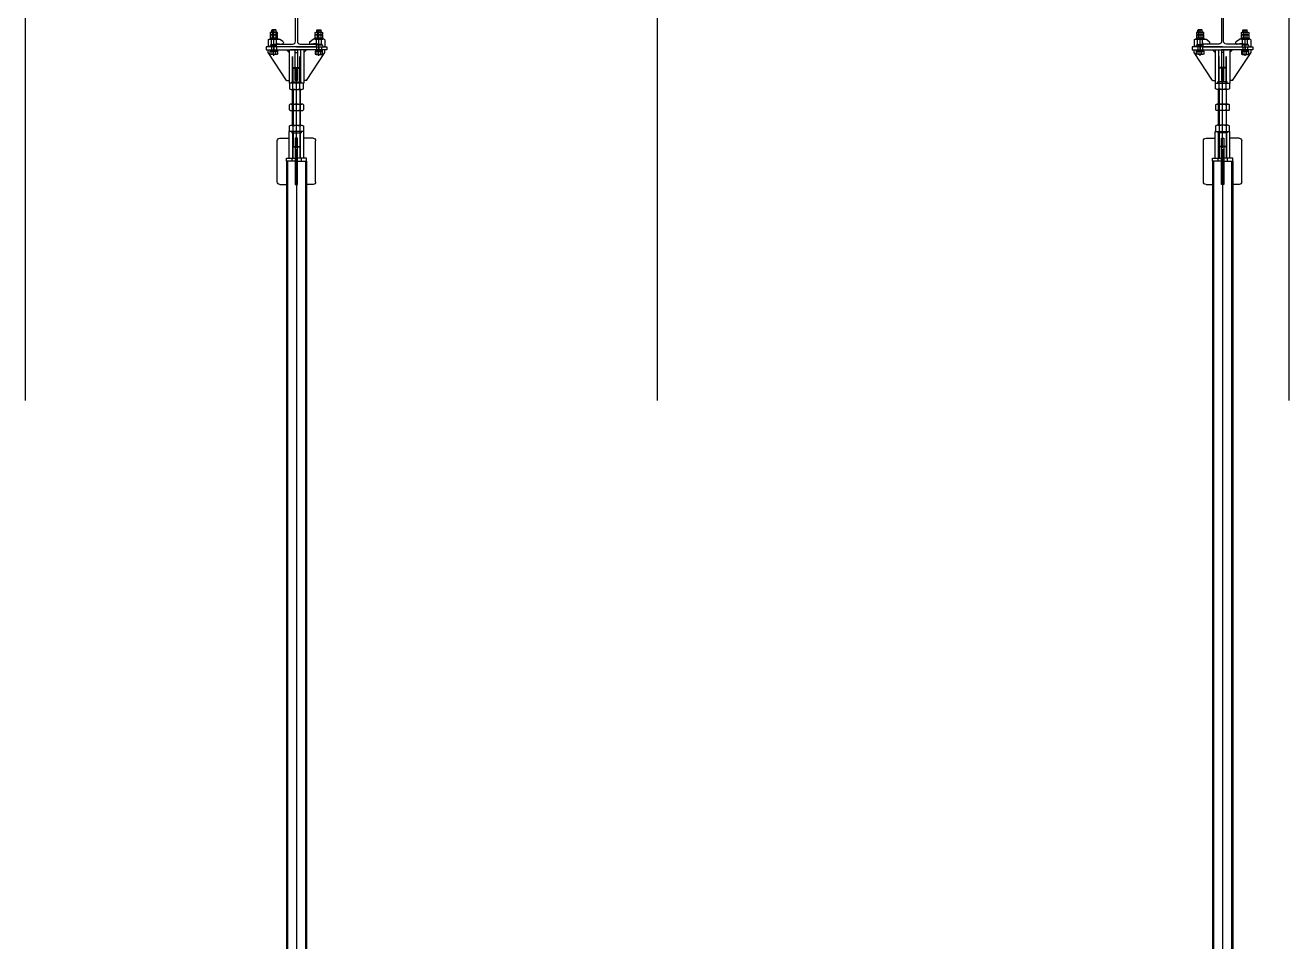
# Model space of a CAD drawing. Header units: millimetres. Extents: x 5349504 to 6791112, y -2212455 to -2153443.
# Drawn here: x 6473486 to 6478261, y -2192458 to -2188992 of the extents above; entities that cross this region are included whole.
import ezdxf

# ---------------------------------------------------------------- set-up
doc = ezdxf.new("R2010")
doc.units = ezdxf.units.MM
doc.header["$LTSCALE"] = 400
for name, pattern in [('CEN', [62, 60, -1, 0, -1]), ('CENTER', [50.8, 31.75, -6.35, 6.35, -6.35]), ('HIDDEN', [0.375, 0.25, -0.125])]:
    doc.linetypes.add(name, pattern=pattern)
doc.layers.get('0').update_dxf_attribs({"lineweight": 9})
doc.layers.get('DEFPOINTS').update_dxf_attribs({"color": 140})
for name, color, linetype in [('5ELEV', 5, 'Continuous'), ('CEN', 1, 'CEN'), ('EQUIP', 8, 'Continuous'), ('GRND', 8, 'Continuous')]:
    doc.layers.add(name, color=color, linetype=linetype)

# ---------------------------------------------------------------- blocks, each defined once
blk = doc.blocks.new('A$C245D25EF')
for p, q in [((2.1, 40.5), (14.4, 49.1)), ((54.5, 49.1), (14.4, 49.1)), ((20.8, 49.1), (50.8, 49.1)), ((0, 36.4), (0, 35)), ((24, 32), (5.9, 30.1)), ((26.3, 31.8), (24, 32)), ((26.3, 31.8), (26.3, 28.9)), ((49.2, 26), (29.3, 26)), ((51.7, 21.7), (49.2, 26)), ((54.5, 20), (54.4, 20)), ((57.5, 46.1), (57.5, 23))]:
    blk.add_line(p, q)
for centre, radius, start, end in [((54.5, 46.1), 3, 0, 90), ((5, 36.4), 5, 124.7787, 180), ((5, 35), 5, 180, 279.9262), ((29.3, 29), 3, 180, 270), ((54.4, 23), 3, 206.5651, 270), ((54.5, 23), 3, 270, 0)]:
    blk.add_arc(centre, radius, start, end)
at = {"layer": 'EQUIP'}
for p, q in [((35.8, 26), (35.8, 49.1)), ((26.3, 34), (26.3, 47.1)), ((45.9, 29.3), (26.7, 31.7)), ((45.3, 31), (45.3, 47.1)), ((48.9, 26.4), (48.2, 27.6))]:
    blk.add_line(p, q, dxfattribs=at)
blk.add_circle((35.8, 49.1), 0.2, dxfattribs=at)
for centre, radius, start, end in [((24.3, 47.1), 2, 0, 90), ((47.3, 47.1), 2, 90, 180), ((24.3, 34), 2, 262.7468, 0), ((47.3, 31), 2, 180, 249.9136), ((45.5, 26.3), 3, 26.5651, 82.7468)]:
    blk.add_arc(centre, radius, start, end, dxfattribs=at)
blk = doc.blocks.new('A$C09A963A0')
for p, q in [((3.5, 13), (24.2, 13)), ((6.9, 11.9), (6.9, 0)), ((20.8, 11.9), (20.8, 0))]:
    blk.add_line(p, q)
blk.add_lwpolyline([(0, 0), (0, 11.9, -0.309401), (6.9, 11.9, -0.154701), (20.8, 11.9, -0.309401), (27.7, 11.9), (27.7, 0), (0, 0)], format="xyb")
blk = doc.blocks.new('A$C24874AEF')
for p, q in [((19.6, 167.1, 0), (40.4, 167.1, 0)), ((19.6, 157.1, 0), (40.4, 157.1, 0)), ((22, 175, 0), (23, 176, 0)), ((22, 167.1, 0), (22, 175, 0)), ((38, 175, 0), (22, 175, 0)), ((37, 176, 0), (23, 176, 0)), ((23.1, 166, 0), (23.1, 158.1, 0)), ((36.9, 166, 0), (36.9, 158.1, 0)), ((38, 175, 0), (37, 176, 0)), ((38, 167.1, 0), (38, 175, 0)), ((210.4, 167.1, 0), (189.6, 167.1, 0)), ((210.4, 157.1, 0), (189.6, 157.1, 0)), ((192, 175, 0), (193, 176, 0)), ((192, 167.1, 0), (192, 175, 0)), ((192, 175, 0), (208, 175, 0)), ((193, 176, 0), (207, 176, 0)), ((193.1, 166, 0), (193.1, 158.1, 0)), ((206.9, 166, 0), (206.9, 158.1, 0)), ((208, 175, 0), (207, 176, 0)), ((208, 167.1, 0), (208, 175, 0)), ((7.5, 90), (7.5, 100)), ((26.9, 100), (30.9, 96)), ((29.1, 100), (33.1, 96)), ((77.5, 100), (87.5, 90)), ((152.5, 100), (142.5, 90)), ((200.9, 100), (196.9, 96)), ((203.1, 100), (199.1, 96)), ((222.5, 90), (222.5, 100)), ((77.5, -15), (7.5, 90)), ((152.5, -15), (222.5, 90)), ((77.5, -15), (87.5, -15)), ((152.5, -15), (142.5, -15))]:
    blk.add_line(p, q)
at = {"elevation": 0}
for points in [[(45, 141.1), (45, 144.1), (15, 144.1), (15, 141.1), (45, 141.1)], [(185, 141.1), (185, 144.1), (215, 144.1), (215, 141.1), (185, 141.1)]]:
    blk.add_lwpolyline(points, dxfattribs=at)
for points in [[(23.1, 166, 0.309401), (16.1, 166), (16.1, 158.1, 0.309401), (23.1, 158.1, 0.154701), (36.9, 158.1, 0.309401), (43.9, 158.1), (43.9, 166, 0.309401), (36.9, 166, 0.154701), (23.1, 166)], [(206.9, 166, -0.309401), (213.9, 166), (213.9, 158.1, -0.309401), (206.9, 158.1, -0.154701), (193.1, 158.1, -0.309401), (186.1, 158.1), (186.1, 166, -0.309401), (193.1, 166, -0.154701), (206.9, 166)]]:
    blk.add_lwpolyline(points, format="xyb", dxfattribs=at)
for points in [[(115, 112), (0, 112), (0, 100), (115, 100)], [(43.3, 100), (43.3, 96), (16.7, 96), (16.7, 100), (43.3, 100)], [(115, 112), (230, 112), (230, 100), (115, 100)], [(186.7, 100), (186.7, 96), (213.3, 96), (213.3, 100), (186.7, 100)]]:
    blk.add_lwpolyline(points)
for points in [[(87.5, 100), (87.5, 94), (81.5, 100)], [(142.5, 100), (148.5, 100), (142.5, 94)]]:
    blk.add_solid(points)
at = {"layer": 'EQUIP'}
for p, q in [((23, 176, 0), (23, 167.1, 0)), ((30, 78.1), (30, 176)), ((37, 176, 0), (37, 167.1, 0)), ((193, 176, 0), (193, 167.1, 0)), ((200, 78.1), (200, 176)), ((207, 176, 0), (207, 167.1, 0)), ((21, 112), (21, 100)), ((30, 111), (30, 97)), ((39, 112), (39, 100)), ((87.5, 100), (87.5, -25)), ((137.5, 100), (92.5, 100)), ((142.5, 100), (142.5, -25)), ((191, 112), (191, 100)), ((200, 111), (200, 97)), ((209, 112), (209, 100)), ((110.5, 90), (119.5, 90)), ((142.5, -25), (87.5, -25))]:
    blk.add_line(p, q, dxfattribs=at)
at = {"layer": 'EQUIP', "color": 3, "linetype": 'HIDDEN'}
for p, q in [((100, -25), (100, 100)), ((101.9, -25), (101.9, 100)), ((128.1, -25), (128.1, 100)), ((130, 100), (130, -25))]:
    blk.add_line(p, q, dxfattribs=at)
at = {"layer": 'EQUIP'}
blk.add_lwpolyline([(119.5, -15), (110.5, -15), (110.5, 100), (119.5, 100)], close=True, dxfattribs=at)
at = {"xscale": -1}
for name, p in [('A$C09A963A0', (43.9, 144.1, 0)), ('A$C245D25EF', (65.8, 92, 0))]:
    blk.add_blockref(name, p, dxfattribs=at)
for name, p in [('A$C09A963A0', (186.1, 144.1, 0)), ('A$C245D25EF', (164.3, 92, 0))]:
    blk.add_blockref(name, p)
at = {"extrusion": (0, 0, -1), "xscale": -1, "zscale": -1, "rotation": 180}
blk.add_blockref('A$C09A963A0', (-43.9, 96), dxfattribs=at)
at = {"extrusion": (0, 0, -1), "zscale": -1, "rotation": 180}
blk.add_blockref('A$C09A963A0', (-186.1, 96), dxfattribs=at)
blk = doc.blocks.new('A$C45230962')
at = {"color": 2, "linetype": 'HIDDEN'}
for p, q in [((-128.6, 148.4), (-126.7, 150.3)), ((-128.6, 91.7), (-128.6, 148.4)), ((-128.6, 148.4), (-98.6, 148.4)), ((-126.7, 150.3), (-100.5, 150.3)), ((-100.5, 150.3), (-98.6, 148.4)), ((-98.6, 148.4), (-98.6, 91.7)), ((-128.6, -91.7), (-128.6, -147.9)), ((-98.6, -147.9), (-98.6, -91.7)), ((-128.6, -147.9), (-98.6, -147.9)), ((-128.6, -147.9), (-126.7, -149.7)), ((-126.7, -149.7), (-100.5, -149.7)), ((-100.5, -149.7), (-98.6, -147.9))]:
    blk.add_line(p, q, dxfattribs=at)
at = {"color": 1, "linetype": 'CENTER'}
blk.add_line((-113.6, -153), (-113.6, 152), dxfattribs=at)
for p, q in [((-133.6, 67.7), (-93.7, 67.7)), ((-128.6, -67.7), (-128.6, 67.7)), ((-126.9, 69.8), (-126.9, 91.7)), ((-100.4, 69.8), (-100.4, 91.7)), ((-98.6, -67.7), (-98.6, 67.7)), ((-140.2, -9.9), (-140.2, 9.9)), ((-133.6, 12), (-93.7, 12)), ((-126.9, 9.9), (-126.9, -12)), ((-100.4, 9.9), (-100.4, -12)), ((-87.1, 9.9), (-87.1, -9.9)), ((-133.6, -12), (-93.7, -12)), ((-133.6, -67.7), (-93.7, -67.7)), ((-126.9, -69.8), (-126.9, -91.7)), ((-100.4, -69.8), (-100.4, -91.7))]:
    blk.add_line(p, q)
for points in [[(-140.2, 91.7), (-140.2, 69.8, 0.309401), (-126.9, 69.8, 0.154701), (-100.4, 69.8, 0.309401), (-87.1, 69.8), (-87.1, 91.7), (-140.2, 91.7)], [(-140.2, -91.7), (-140.2, -69.8, -0.309401), (-126.9, -69.8, -0.154701), (-100.4, -69.8, -0.309401), (-87.1, -69.8), (-87.1, -91.7), (-140.2, -91.7)]]:
    blk.add_lwpolyline(points, format="xyb")
for centre, radius, start, end in [((-133.6, 0.2), 11.8, 55.6158, 124.3842), ((-113.6, -31.9), 43.9, 72.412, 107.588), ((-93.7, 0.2), 11.8, 55.6158, 124.3842), ((-133.6, -0.2), 11.8, 235.6158, 304.3842), ((-113.6, 31.9), 43.9, 252.412, 287.588), ((-93.7, -0.2), 11.8, 235.6158, 304.3842)]:
    blk.add_arc(centre, radius, start, end)
at = {"layer": 'EQUIP', "color": 2, "linetype": 'HIDDEN'}
for p, q in [((-126.7, 91.7), (-126.7, 150.3)), ((-100.5, 91.7), (-100.5, 150.3)), ((-126.7, -91.7), (-126.7, -149.7)), ((-100.5, -91.7), (-100.5, -149.7))]:
    blk.add_line(p, q, dxfattribs=at)
at = {"layer": 'EQUIP'}
for p, q in [((-87.6, 91.7), (-139.6, 91.7)), ((-126.7, 67.7), (-126.7, -67.7)), ((-100.5, 67.7), (-100.5, -67.7)), ((-87.6, -91.7), (-139.6, -91.7))]:
    blk.add_line(p, q, dxfattribs=at)
blk = doc.blocks.new('BL-EQ-SECT_1_20230313')
at = {"layer": 'EQUIP'}
for p, q in [((78758.8, 11965.6, -13027.4), (78758.8, 11970.6, -13027.4)), ((78758.8, 11970.6, -13027.4), (78793.8, 11970.6, -13027.4)), ((78793.8, 11965.6, -13027.4), (78793.8, 11970.6, -13027.4)), ((82293.8, 11970.6, -13027.4), (82258.8, 11970.6, -13027.4)), ((82258.8, 11965.6, -13027.4), (82258.8, 11970.6, -13027.4)), ((82293.8, 11965.6, -13027.4), (82293.8, 11970.6, -13027.4)), ((78703.8, 11592.1, -13027.4), (78703.8, 11747.1, -13027.4)), ((78713.8, 11757.1, -13027.4), (78748.8, 11757.1, -13027.4)), ((78748.8, 11682.1, -13027.4), (78748.8, 11782.1, -13027.4)), ((78803.8, 11782.1, -13027.4), (78748.8, 11782.1, -13027.4)), ((78758.8, 11782.1, -13027.4), (78758.8, 11777.1, -13027.4)), ((78758.8, 11777.1, -13027.4), (78793.8, 11777.1, -13027.4)), ((78761.3, 11777.1, -13027.4), (78761.3, 11682.1, -13027.4)), ((78763.1, 11777.1, -13027.4), (78763.1, 11682.1, -13027.4)), ((78789.4, 11777.1, -13027.4), (78789.4, 11682.1, -13027.4)), ((78791.3, 11682.1, -13027.4), (78791.3, 11777.1, -13027.4)), ((78793.8, 11782.1, -13027.4), (78793.8, 11777.1, -13027.4)), ((78803.8, 11682.1, -13027.4), (78803.8, 11782.1, -13027.4)), ((78838.8, 11757.1, -13027.4), (78803.8, 11757.1, -13027.4)), ((78848.8, 11592.1, -13027.4), (78848.8, 11747.1, -13027.4)), ((82203.8, 11592.1, -13027.4), (82203.8, 11747.1, -13027.4)), ((82213.8, 11757.1, -13027.4), (82248.8, 11757.1, -13027.4)), ((82248.8, 11682.1, -13027.4), (82248.8, 11782.1, -13027.4)), ((82248.8, 11782.1, -13027.4), (82303.8, 11782.1, -13027.4)), ((82258.8, 11782.1, -13027.4), (82258.8, 11777.1, -13027.4)), ((82293.8, 11777.1, -13027.4), (82258.8, 11777.1, -13027.4)), ((82261.3, 11682.1, -13027.4), (82261.3, 11777.1, -13027.4)), ((82263.1, 11777.1, -13027.4), (82263.1, 11682.1, -13027.4)), ((82289.4, 11777.1, -13027.4), (82289.4, 11682.1, -13027.4)), ((82291.3, 11777.1, -13027.4), (82291.3, 11682.1, -13027.4)), ((82293.8, 11782.1, -13027.4), (82293.8, 11777.1, -13027.4)), ((82303.8, 11682.1, -13027.4), (82303.8, 11782.1, -13027.4)), ((82338.8, 11757.1, -13027.4), (82303.8, 11757.1, -13027.4)), ((82348.8, 11592.1, -13027.4), (82348.8, 11747.1, -13027.4)), ((78776.3, 11717.1, -13027.4), (78776.3, 6284.6)), ((82276.3, 11717.1, -13027.4), (82276.3, 6284.6)), ((78738.1, 11670.1, -13027.4), (78738.1, 6306.6)), ((78742.3, 11670.1, -13027.4), (78742.3, 6306.6)), ((78758.8, 11682.1, -13027.4), (78758.8, 11670.1, -13027.4)), ((78793.8, 11682.1, -13027.4), (78793.8, 11670.1, -13027.4)), ((78810.2, 11670.1, -13027.4), (78810.2, 6306.6)), ((78814.4, 11670.1, -13027.4), (78814.4, 6306.6)), ((82238.1, 11670.1, -13027.4), (82238.1, 6306.6)), ((82242.3, 11670.1, -13027.4), (82242.3, 6306.6)), ((82258.8, 11682.1, -13027.4), (82258.8, 11670.1, -13027.4)), ((82293.8, 11682.1, -13027.4), (82293.8, 11670.1, -13027.4)), ((82310.2, 11670.1, -13027.4), (82310.2, 6306.6)), ((82314.4, 11670.1, -13027.4), (82314.4, 6306.6)), ((78713.8, 11582.1, -13027.4), (78738.1, 11582.1, -13027.4)), ((78838.8, 11582.1, -13027.4), (78814.4, 11582.1, -13027.4)), ((82213.8, 11582.1, -13027.4), (82238.1, 11582.1, -13027.4)), ((82338.8, 11582.1, -13027.4), (82314.4, 11582.1, -13027.4))]:
    blk.add_line(p, q, dxfattribs=at)
for points in [[(78776.3, 12102.6), (78701.3, 12102.6), (78701.3, 12112.6), (78761.8, 12112.6, 0.414214), (78772.8, 12123.6), (78772.8, 12231.6, 0.414214), (78761.8, 12242.6), (78701.3, 12242.6), (78701.3, 12252.6), (78851.3, 12252.6), (78851.3, 12242.6), (78790.8, 12242.6, 0.414214), (78779.8, 12231.6), (78779.8, 12123.6, 0.414214), (78790.8, 12112.6), (78851.3, 12112.6), (78851.3, 12102.6), (78776.3, 12102.6)], [(82276.3, 12102.6), (82351.3, 12102.6), (82351.3, 12112.6), (82290.8, 12112.6, -0.414214), (82279.8, 12123.6), (82279.8, 12231.6, -0.414214), (82290.8, 12242.6), (82351.3, 12242.6), (82351.3, 12252.6), (82201.3, 12252.6), (82201.3, 12242.6), (82261.8, 12242.6, -0.414214), (82272.8, 12231.6), (82272.8, 12123.6, -0.414214), (82261.8, 12112.6), (82201.3, 12112.6), (82201.3, 12102.6), (82276.3, 12102.6)]]:
    blk.add_lwpolyline(points, format="xyb", dxfattribs=at)
at = {"layer": 'EQUIP', "elevation": -13027.4}
for points in [[(78780.8, 11757.1), (78771.8, 11757.1), (78771.8, 11582.1), (78780.8, 11582.1)], [(82271.8, 11757.1), (82280.8, 11757.1), (82280.8, 11582.1), (82271.8, 11582.1)]]:
    blk.add_lwpolyline(points, close=True, dxfattribs=at)
for points in [[(78776.3, 11670.1), (78738.1, 11670.1), (78738.1, 11682.1), (78776.3, 11682.1)], [(78776.3, 11670.1), (78814.4, 11670.1), (78814.4, 11682.1), (78776.3, 11682.1)], [(82276.3, 11670.1), (82238.1, 11670.1), (82238.1, 11682.1), (82276.3, 11682.1)], [(82276.3, 11670.1), (82314.4, 11670.1), (82314.4, 11682.1), (82276.3, 11682.1)]]:
    blk.add_lwpolyline(points, dxfattribs=at)
at = {"layer": 'EQUIP'}
for centre, start, end in [((78713.8, 11747.1, -13027.4), 90, 180), ((78838.8, 11747.1, -13027.4), 0, 90), ((82213.8, 11747.1, -13027.4), 90, 180), ((82338.8, 11747.1, -13027.4), 0, 90), ((78713.8, 11592.1, -13027.4), 180, 270), ((78838.8, 11592.1, -13027.4), 270, 0), ((82213.8, 11592.1, -13027.4), 180, 270), ((82338.8, 11592.1, -13027.4), 270, 0)]:
    blk.add_arc(centre, 10, start, end, dxfattribs=at)
for name, p in [('A$C24874AEF', (78661.3, 11990.6)), ('A$C45230962', (78889.9, 11873.8, -13027.4))]:
    blk.add_blockref(name, p, dxfattribs=at)
at = {"layer": 'EQUIP', "xscale": -1}
for name, p in [('A$C24874AEF', (82391.3, 11990.6)), ('A$C45230962', (82162.6, 11873.8, -13027.4))]:
    blk.add_blockref(name, p, dxfattribs=at)
blk = doc.blocks.new('BL-ROOF_SECT_1')
at = {"layer": 'CEN'}
for p, q in [((24475, 4088.4), (24475, -1487.1)), ((29250, 4088.4), (29250, -1487.1))]:
    blk.add_line(p, q, dxfattribs=at)
at = {"layer": 'DEFPOINTS'}
blk.add_line((26862.5, 4088.4), (26862.5, -1487.1), dxfattribs=at)

msp = doc.modelspace()

# ---------------------------------------------------------------- block references
at = {"layer": 'GRND', "xscale": -1}
msp.add_blockref('BL-EQ-SECT_1_20230313', (6556787.5, -2201176.2), dxfattribs=at)

# ---------------------------------------------------------------- next in the draw order: block references
at = {"layer": '5ELEV'}
msp.add_blockref('BL-ROOF_SECT_1', (6449011.3, -2188923.6), dxfattribs=at)

doc.saveas('drawing.dxf')
